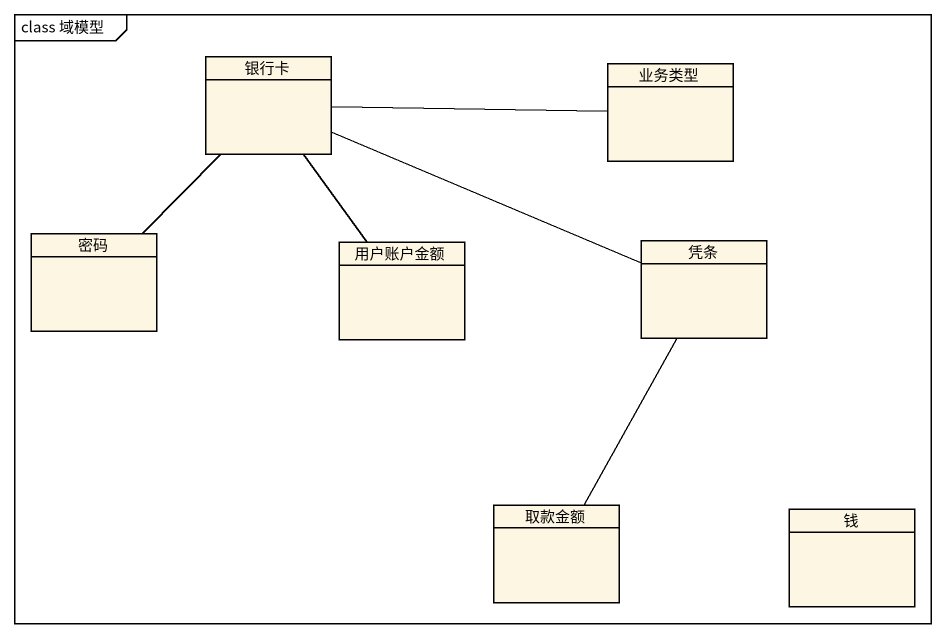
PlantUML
@startuml
mainframe class 域模型
hide circle
hide empty members
class 银行卡
class 业务类型
class 密码
class 用户账户金额
class 凭条
class 取款金额
class 钱
银行卡 -right- 业务类型
银行卡 -- 密码
银行卡 -- 用户账户金额
银行卡 -right- 凭条
凭条 -- 取款金额
@enduml
